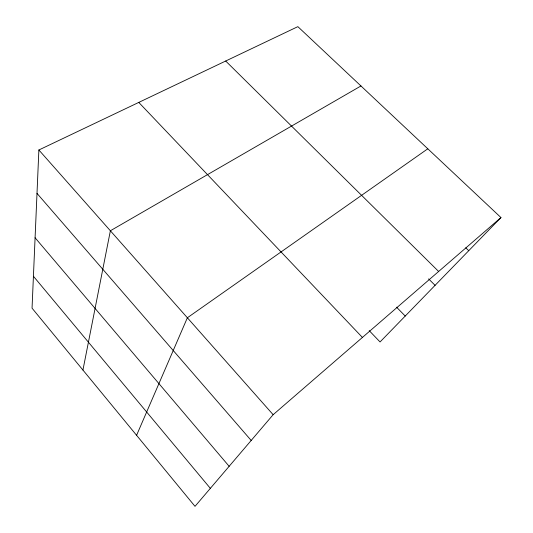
<?xml version="1.0" encoding="UTF-8"?>
<svg xmlns="http://www.w3.org/2000/svg" width="533" height="533" viewBox="0 0 533 533"><rect width="100%" height="100%" fill="white"/><g stroke="black" fill="none" stroke-linecap="round" stroke-linejoin="round"><path stroke-width="0.8" d="M38.876 149.986L32.047 308.167L195.005 506.35L273.149 414.694L500.953 217.551L297.86 26.65L38.876 149.986L273.149 414.694M82.935 370.055L110.378 230.769L360.961 85.96M136.588 435.308L187.369 317.768L427.806 148.794M500.953 217.551L380.049 341.959L369.189 330.607M465.762 247.798L468.754 250.683M225.692 61.022L438.646 271.47M428.605 278.892L435.075 285.335M396.545 307.168L405.227 316.049M138.773 102.409L362.42 337.442M37.004 193.386L251.19 440.451M35.085 237.765L229.15 466.308M33.426 276.267L210.348 488.355"/></g></svg>
